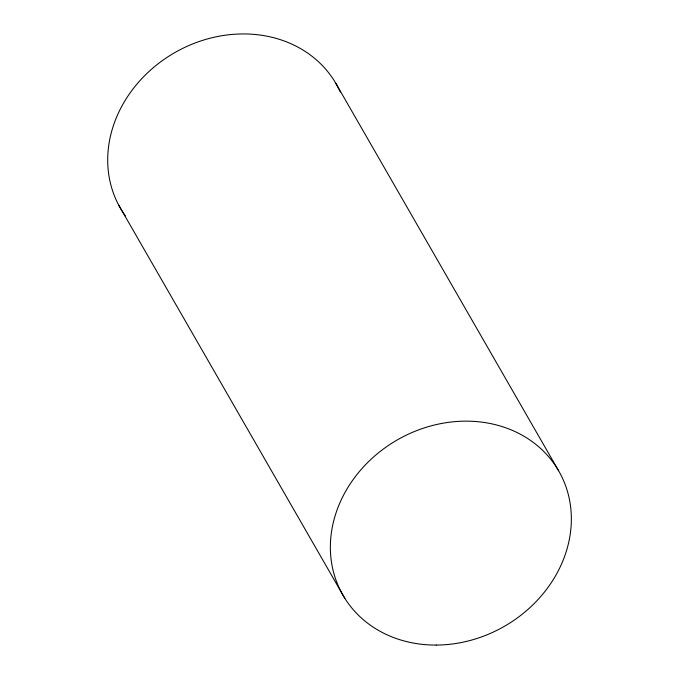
<?xml version="1.0" encoding="UTF-8"?>
<svg xmlns="http://www.w3.org/2000/svg" width="679" height="679" viewBox="0 0 679 679"><rect width="100%" height="100%" fill="white"/><g stroke="black" fill="none" stroke-linecap="round" stroke-linejoin="round"><path stroke-width="1.02" d="M335.952 83.542L558.613 470.759M118.808 205.321L344.822 598.318M125.369 215.863A124.495 107.494 -29.9 0 1 174.52 52.767A124.495 107.494 -29.9 0 1 340.315 92.047M436.198 645.067A124.495 107.494 -29.9 0 0 561.754 476.658A124.495 107.494 -29.9 0 0 354.599 477.6A124.495 107.494 -29.9 0 0 436.198 645.067"/></g></svg>
